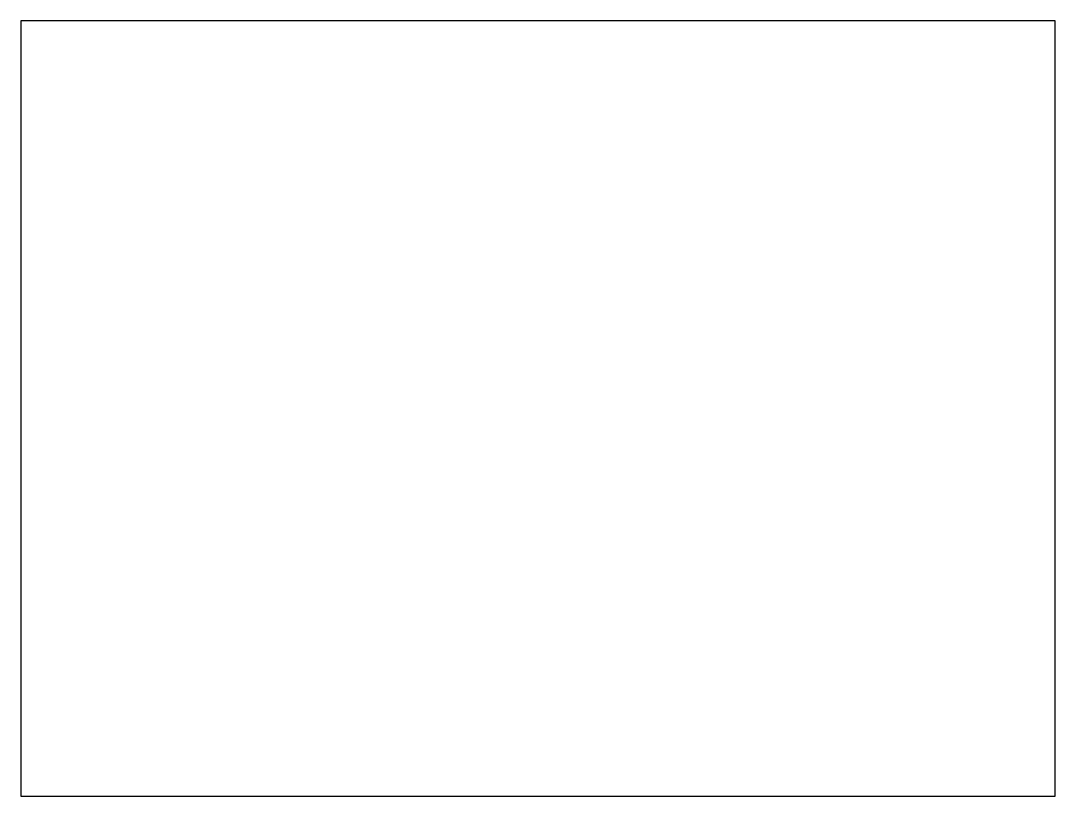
# Model space of a CAD drawing. Header units: metres. Extents: x 1068.7 to 1107.2, y 255.7 to 284.6.
import ezdxf

# ---------------------------------------------------------------- set-up
doc = ezdxf.new("R2010")
doc.units = ezdxf.units.M

msp = doc.modelspace()

# ---------------------------------------------------------------- linework, layer by layer
at = {"layer": 'OuterContour', "color": 3, "linetype": 'Continuous'}
msp.add_lwpolyline([(1068.742, 284.596), (1068.742, 255.741), (1107.249, 255.741), (1107.249, 284.596), (1068.742, 284.596)], dxfattribs=at)

doc.saveas('drawing.dxf')
